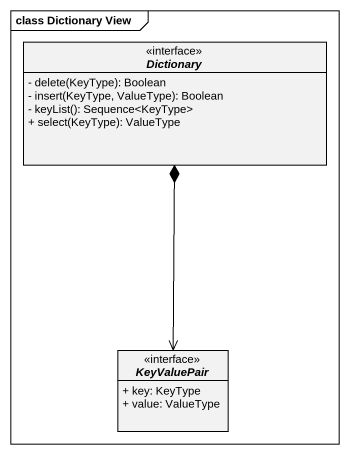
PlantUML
@startuml
mainframe class Dictionary View
hide circle
hide empty members
skinparam classAttributeIconSize 0
interface Dictionary {
  - delete(KeyType): Boolean
  - insert(KeyType, ValueType): Boolean
  - keyList(): Sequence<KeyType>
  + select(KeyType): ValueType
}
interface KeyValuePair {
  + key: KeyType
  + value: ValueType
}
KeyValuePair <-up-* Dictionary
@enduml
